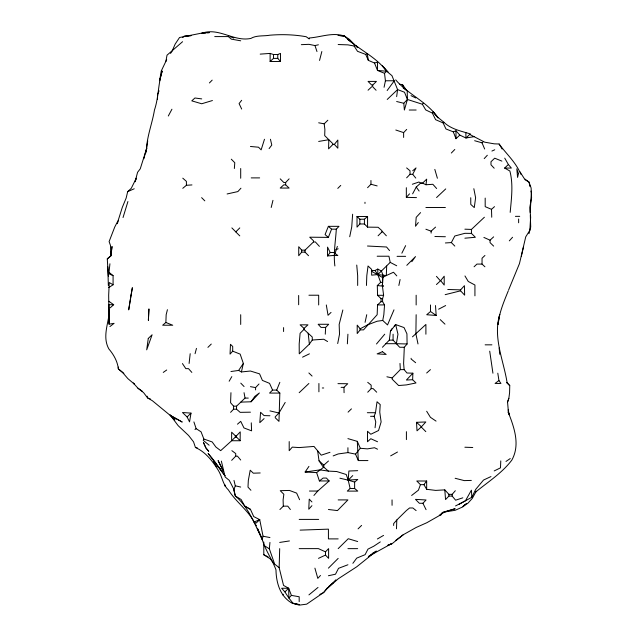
<?xml version="1.0" encoding="UTF-8"?>
<svg xmlns="http://www.w3.org/2000/svg" width="637" height="637" viewBox="0 0 637 637"><rect width="100%" height="100%" fill="white"/><g stroke="black" fill="none" stroke-linecap="round" stroke-linejoin="round"><path stroke-width="0.96" d="M394.271 325.985L395.641 324.575L404.033 327.561L406.932 333.836L407.091 343.98L404.304 347.253L399.646 347.253L393.085 340.126L393.093 334.202M435.485 305.553L436.178 315.45L426.718 314.742L430.516 311.509L430.516 304.964M108.338 285.464L107.828 266.839M334.879 265.971C333.247 253.614 335.595 241.431 336.312 229.153L339.003 226.334L328.366 226.334L325.077 234.583L328.366 237.394L331.574 229.153L336.312 229.153M108.744 287.582L113.083 284.787L109.261 282.533L108.672 295.218L109.062 324.161L114.087 323.333L109.922 326.574M240.133 440.74L240.237 431.862L236.502 435.796L236.502 437.038L240.133 440.74L231.637 440.74L220.689 450.646L215.903 447.047L212.177 441.943L203.872 439.036L201.061 431.822L196.14 428.669L193.903 421.925M279.842 393.077L269.57 393.077L272.572 390.091L276.697 390.091L279.842 393.077L278.974 421.376L275.248 417.761L275.248 416.797L278.974 412.999L285.201 402.433M508.27 290.87C503.875 301.723 499.193 312.679 498.038 324.456L499.727 314.415C492.823 337.753 503.485 359.961 507.1 382.598L509.759 385.616L509.584 392.687L508.852 398.34L507.689 401.931M157.482 99.42L157.626 94.3L159.059 90.836M366.458 285.464L366.801 275.717L368.035 265.987L371.658 269.411L371.65 275.168L377.805 274.571L386.301 275.574L393.491 272.238L396.795 275.885M230.952 392.687L230.578 402.719L233.58 406.167L233.58 409.209L230.578 412.346M274.109 563.809L270.383 558.952L263.806 554.763L263.798 542.071M396.485 528.782L396.811 519.983L406.342 510.595L409.543 507.976L412.856 507.976L416.12 510.595M165.867 322.489L172.723 325.228L162.658 325.228L165.867 322.489L166.169 314.71L167.42 309.701M404.129 369.619L400.331 369.619L392.185 377.916L392.185 379.182L398.619 385.528L406.406 384.907L415.993 382.964L412.633 379.724L412.887 373.194L406.987 372.995L404.129 369.619L403.611 363.448L404.304 347.253M393.985 309.837L387.535 324.926L382.733 320.467L383.832 314.71L384.549 304.924L382.598 301.643L381.069 301.643L377.558 304.924L377.16 314.71L363.528 329.87L360.144 329.87L357.206 333.549L357.206 325.125L360.144 328.827L360.144 329.87M386.683 266.099L386.301 275.574L382.925 277.246M500.778 460.917L500.491 467.853L494.185 470.926M382.598 301.643L382.598 298.602L383.609 295.297L382.423 286.093L382.909 275.001L381.459 271.091L377.789 269.077L374.962 270.534L372.04 270.534M325.276 334.202L325.634 327.402L328.7 324.273L318.142 324.273L321.032 327.402L325.634 327.402M299.183 601.639L299.183 596.765L291.396 595.388L288.665 588.254L283.545 585.419L279.157 567.663L279.691 548.64M347.364 343.837L347.921 334.202M530.199 212.36L531.354 192.868L530.963 191.076M381.985 285.01L383.593 286.132L382.423 286.093L382.909 275.001M352.635 214.223L351.728 226.987L349.713 236.733M234.352 168.502L234.782 162.722L231.303 159.186M350.135 488.499L354.626 488.499L357.787 491.111L347.3 491.111L350.135 488.499L348.2 480.139L348.877 471.022L357.668 470.663M510.181 212.36C511.407 198.656 513.422 184.555 509.879 171.019L504.623 168.064L508.374 164.521L504.735 158.143M279.157 567.663L274.627 564.095L269.347 548.799L269.945 542.413M147.728 140.881L146.47 149.002C147.211 135.554 152.307 123.156 154.465 110.018C158.756 97.302 158.04 83.742 162.212 71.026L159.616 80.772L161.241 71.026L166.679 59.631M189.101 363.448L190.192 353.694M109.922 263.766L108.879 273.751L113.083 275.646L113.083 284.787M375.058 427.753L375.766 421.925L374.158 416.311L375.488 412.712L377.04 401.764L380.209 404.567L379.763 412.179L381.125 421.925L378.545 430.524L370.798 434.251L367.493 431.273L367.493 441.752L370.798 438.718L377.534 441.752M382.447 347.253L389.326 340.126L390.457 331.152L391.787 328.859M436.64 188.528L432.842 184.284L425.994 184.754L426.694 179.132L422.801 182.93L420.444 182.93L418.955 182.015L412.346 184.252M396.652 96.641L397.584 89.594L391.978 75.692L386.699 71.248L382.351 65.81L388.044 71.877M107.271 258.869L110.742 255.859L112.032 246.479L110.989 255.859L107.271 258.869L108.362 276.171M191.012 413.11L189.539 421.893L187.127 416.98L182.485 412.521L191.012 413.11L187.127 416.98M385.887 343.693L396.365 343.693L397.966 334.202L395.641 324.575L390.457 331.152M165.843 61.606L167.021 55.18L182.572 41.708M145.873 152.912L146.789 148.047L140.251 168.821L137.576 172.293L135.132 181.585M337.698 343.55L339.521 334.202L339.155 324.456L342.857 309.98M384.071 87.277L385.425 80.772L384.509 73.311L386.699 71.248C375.647 56.239 357.532 49.129 344.529 36.094C332.713 32.001 320.905 37.169 309.24 37.989L309.24 38.953L306.198 36.731C294.222 34.597 282.056 34.215 269.945 35.194C263.63 36.349 256.584 35.051 250.867 38.427C233.715 42.05 218.897 27.049 201.714 33.275L205.608 32.941M398.858 285.464L400.1 279.532M365.073 322.33L366.737 314.71M508.589 289.994L519.458 263.614L525.74 236.837L529.833 230.323L530.645 217.233L529.753 207.487L531.584 197.741L531.115 187.995L529.021 182.094L524.315 178.607L519.712 171.457M230.952 371.514L238.628 370.439L241.407 371.952L243.35 363.448L240.165 354.124L232.704 351.162L232.704 346.488L230.467 344.322L230.053 354.124L232.704 351.162M521.353 256.225L523.606 246.479M135.179 181.744L136.302 178.177L131.31 188.241L127.679 191.649L126.158 198.059L122.264 207.487L118.235 220.314L114.756 226.987L109.102 241.582L110.504 245.516L110.742 255.859M271.195 207.487L272.962 200.337M143.882 158.756L146.59 148.19M319.543 60.443L321.852 51.533M195.065 353.694L196.467 348.383M528.957 233.66L530.717 226.987L530.303 215.29M372.255 553.489L376.34 551.069L356.76 566.771L338.183 578.834L327.49 588.222L323.612 592.545L306.692 604.147L299.183 605.15L292.901 603.255L299.183 604.569L292.407 603.358C280.176 596.781 276.219 582.855 275.972 569.844C272.182 559.31 265.199 550.089 262.205 539.244L263.049 536.235L259.721 519.657L253.709 516.575L250.452 509.361L244.648 505.921L241.12 499.496L235.308 495.968L233.779 490.052M387.232 99.452L397.584 89.594L404.511 92.23L407.409 99.468L404.384 110.018L403.802 103.29L407.409 99.468L407.218 91.171M123.037 217.528L127.926 201.523M264.482 139.256L261.138 149.87L258.518 147.203L250.445 146.478M334.401 252.507L330.181 252.507L327.529 247.124L327.529 255.947L334.385 255.421L337.363 246.392M117.319 223.683L118.251 220.864M262.205 539.244L257.348 528.216L262.476 539.85C254.744 524.609 248.725 507.219 235.308 495.968L233.978 489.495L235.292 485.808L233.986 480.409M444.793 489.877L445.55 499.559L448.902 496.08L448.902 494.336L444.793 489.877L435.644 490.394L426.663 489.304L426.663 481.007L416.773 481.007L420.444 484.653L418.421 490.156L411.637 495.467M508.852 398.34L507.53 401.931L508.469 412.537M276.697 390.091L279.842 382.319M203.872 439.036L203.235 440.342L209.143 445.215M459.046 504.313L471.826 497.274L475.775 489.296L483.531 480.051L490.976 476.564M401.867 253.176L405.634 245.651M406.629 177.834L410.029 174.307L412.704 174.307L416.033 167.921L412.704 170.78M445.39 242.96L451.338 242.578L454.81 236.001L464.883 233.317L471.436 233.397L475.361 237.282L464.883 238.19M168.311 116.006L171.926 109.222M412.625 193.831L416.24 187.063L420.444 183.265L422.801 183.265L425.994 184.754M476.261 491.231L472.288 498.397L467.861 503.27L462.988 506.447L466.324 503.509M229.145 381.237L231.82 376.61M441.083 514.744L442.707 512.283L440.533 514.529L441.083 514.744L439.299 515.118M238.628 370.439L243.35 363.448M339.903 478.204L348.2 480.139L357.787 479.462L354.626 482.074L348.2 480.139L346.257 474.509L336.734 471.531L328.35 471.101L323.795 467.152L316.613 472.59L305.123 472.025L308.929 466.388M251.089 401.772L254.776 396.421L259.378 392.981L251.089 401.772L240.794 402.122M309.367 344.123L312.265 340.015L312.265 337.029L303.976 329.417L300.107 333.278L299.183 343.948L299.255 353.83L309.367 344.123L308.181 333.223M170.509 53.428L172.054 51.286L175.151 44.112L179.538 37.503L201.714 33.108L209.509 32.567M411.836 261.664L415.507 256.576L406.804 265.334M387.153 90.526L394.311 80.772L385.425 80.772M352.874 563.315L356.744 558.108L365.112 554.668L367.979 549.118L373.8 546.188L380.297 541.896M420.444 484.653L423.923 484.653L426.663 481.007M418.326 222.544L415.507 226.27L416.2 217.328L420.579 212.615M269.093 148.596L271.776 145.077L270.446 139.256M327.529 255.947L330.181 252.507M440.669 280.638L444.196 276.195L444.212 285.065L440.669 280.638L436.449 284.524M241.67 100.304L239.074 103.576L241.67 109.046M327.291 587.935L323.612 592.545L319.806 594.44M333.159 455.909L338.175 453.95L347.921 452.604L355.526 454.117L360.303 448.281L367.414 448.87L374.532 447.739L377.534 449.196M301.675 252.141L298.729 255.724L298.729 246.718L301.675 250.134L301.675 252.141L305.035 252.141L308.539 255.724M376.491 343.98L384.724 334.202M519.76 171.91C514.76 161.241 505.889 153.35 499.121 144.01L494.129 143.827L484.661 142.162L474.079 136.66L465.95 137.998L459.803 135.092L455.988 130.784L453.297 131.851L445.964 128.969L443.089 122.893L435.628 119.692L432.372 113.099L433.049 112.311M462.82 497.816L455.614 500.196L452.182 496.08L452.182 494.336L455.32 490.721M396.811 519.983L393.658 523.614L393.658 525.485M327.49 588.222L335.898 579.805M311.923 505.698L308.778 509.226L309.232 499.129L311.923 501.948M357.023 216.476L359.841 219.216L359.841 223.977L357.023 227.13L357.023 216.476L367.565 216.476L367.565 227.13L378.083 227.274L381.953 230.713L381.953 231.916L378.083 235.794M509.321 240.858L512.562 237.259M282.709 594.918L283.322 594.233M240.945 188.202L237.856 191.586L227.106 193.966M416.494 197.613L406.334 197.351L409.543 193.831M460.599 289.883L464.429 285.679L464.644 295.162L460.599 290.814L460.599 289.883L447.755 289.485M320.475 575.458L317.807 578.38L314.909 568.14M484.2 158.605L487.329 155.253M291.396 595.388L288.887 598.063L292.869 603.08L292.407 603.358M407.409 99.468L422.355 104.229L423.247 103.282M285.655 184.841L283.799 184.841L280.208 188.058L289.118 188.058L285.655 184.841L285.655 182.5L289.118 178.854M412.887 373.194L406.406 380.034L412.633 379.724M255.588 389.924L255.588 387.575L258.996 383.992M377.16 256.225L388.936 256.225L390.218 262.388L377.805 274.571L380.655 282.366L377.311 285.551L377.558 295.297L381.069 298.602L382.598 298.602M422.92 503.278L426.065 499.981L415.499 499.368L419.353 503.278L422.92 503.278L426.065 509.672M403.627 137.449L403.627 132.6L406.693 129.415M367.716 392.201L371.164 388.626L371.164 385.17L367.716 382.327M231.677 460.336L235.73 456.156L235.73 453.576L231.868 450.662M325.483 551.849L328.612 548.616L328.612 558.354L325.483 555.082L325.483 551.849L318.389 548.616L299.183 548.64M367.581 187.7L370.949 184.252L370.949 180.494M451.322 153.031L454.802 149.472M327.832 120.242L324.193 123.817L324.886 129.51L324.695 135.625L332.928 143.795L332.928 144.416L328.581 148.843L328.811 139.71L318.675 141.438M209.414 82.945L212.177 80.127M421.224 426.997L425.827 421.965L416.502 422.315L417.02 430.819L421.224 426.997L425.819 431.623M235.921 231.772L239.783 227.903M337.777 188.401L340.755 185.423M236.502 437.038L235.348 437.038L231.637 440.74L231.637 432.197L235.348 435.796L236.502 435.796M348.2 480.139L352.755 475.576M328.421 568.14L338.175 558.386M316.613 472.59L319.392 480.951L323.11 478.061L326.399 478.061L329.154 480.951L317.767 491.039L313.914 495.451M207.909 347.372L211.277 344.052M372.693 85.079L376.427 81.409L368.059 81.409L371.737 85.079L372.693 85.079L372.693 86.751L376.093 90.263M279.914 509.512L283.314 506.16L287.765 506.16L290.384 509.512M338.175 548.64L348.256 538.727L357.668 541.546M348.081 412.139L351.441 408.858M358.074 528.861L361.593 525.414M284.898 591.916L288.665 588.254L288.887 598.063L284.898 591.916L281.642 588.254L288.665 588.254M319.408 246.368L315.339 241.925L313.5 241.925L305.035 250.134L301.675 250.134M331.033 312.425L328.039 315.291L326.311 304.964M484.383 217.233L471.436 229.424L464.883 229.185M341.082 387.352L343.948 387.352L347.754 383.729L337.968 383.641M484.932 255.477L482.042 258.232L482.042 264.084L484.932 266.792M233.58 406.167L236.55 406.167L245.038 398.085L248.271 398.085M453.297 131.851L455.988 138.707L459.803 135.092M264.084 418.613L259.808 422.649L260.573 412.274L264.084 415.587L269.945 415.762M299.183 392.687L308.873 383.49M436.576 197.542L445.725 188.918M474.071 266.792L476.938 264.084L482.042 264.084M464.875 504.95L462.788 506.917L455.137 510.309L443.663 512.132M368.059 90.207L371.737 86.751M493.635 246.113L490.06 242.625L490.06 240.189L493.635 236.853M372.725 553.68L373.959 552.526M270.12 61.494L273.488 58.389L277.764 58.389L280.487 61.494L270.12 61.494L270.12 53.42L260.199 54.121M431.122 233.094L431.122 231.167L435.557 227.098M338.175 44.534L347.921 44.861L354.124 46.007L354.889 45.307M304.096 328.334L307.974 324.838L300.107 324.838L303.976 328.334L303.976 329.417M491.74 217.233L491.501 209.342L494.503 206.651M426.671 373.011L430.437 369.635M440.955 514.688L426.862 522.706L416.152 527.476L403.205 534.769L391.89 543.863L387.782 545.296L391.604 543.648L368.369 556.475M110.209 307.798L113.673 304.717L108.895 301.301M368.369 556.961L371.61 554.071M182.708 37.479L184.053 36.293L191.1 35.608M323.795 467.152L323.795 465.153L328.477 461.005M237.474 424.194L240.714 421.344L243.971 427.937L251.591 430.843L251.273 422.841M412.465 336.846L425.898 324.456L425.898 334.202M443.089 122.893L443.854 122.232C451.1 129.247 461.18 131.095 470.464 133.961M359.841 219.216L364.42 219.216L367.565 216.476M182.779 188.321L186.402 185.287L191.96 184.929M308.929 594.894L318.006 587.433M328.676 586.542L333.31 582.767M475.648 492.059C488.046 481.867 502.067 473.06 511.829 460.105C520.501 444.499 514.043 427.108 508.111 411.86L509.385 414.902M395.744 540.407L403.34 534.682M498.938 380.544L495.06 383.45L500.945 383.45L498.938 380.544L497.8 373.194M194.994 429.513L196.14 428.669M474.637 140.713L482.002 142.807L482.95 142.131M163.255 372.414L166.695 370.001M214.733 36.588L228.333 36.588L228.938 36.174M505.985 461.451L510.245 458.56M440.533 514.529L444.427 512.148L455.137 508.716L443.663 512.013M354.124 46.007L357.492 51.31L365.702 54.408L367.246 53.492L368.337 60.364L374.5 63.007L377.51 62.131L377.51 70.444L384.509 73.311M377.383 538.982L383.554 535.399M390.664 455.861L397.48 452.031M360.144 328.827L367.549 324.862L377.16 321.231L382.733 320.467M455.535 505.937L465.448 500.793L471.42 490.156L471.826 497.274M438.622 309.192L445.661 305.553M302.551 357.166L309.407 353.83M318.484 558.354L325.483 555.082M491.907 151.049L494.742 149.775M127.679 191.649L134.216 188.767M335.595 249.855L338.175 248.788M270.12 53.42L273.488 54.527L277.764 54.527L280.487 53.404L280.487 61.494M347.921 564.764L338.518 568.323L335.5 574.2L328.421 575.744M329.974 452.302L321.239 455.184L313.993 446.433L299.183 447.58L292.287 447.126L289.198 450.693L289.198 441.576M212.424 100.535L201.714 103.767L191.785 100.853L194.922 97.994L201.714 98.894M445.175 294.668L460.599 290.814M301.325 44.67L308.929 44.335L314.973 45.553L318.404 44.805M279.691 542.437L289.437 540.94M305.123 472.025L319.957 469.875L328.35 471.101M191.036 35.624L184.053 36.293M241.407 371.952L250.445 371.029L259.57 373.863L262.404 380.408L269.57 383.37L272.572 390.091M207.558 32.766L209.509 32.598M260.199 472.965L253.319 473.187L250.222 470.225L248.326 480.409L247.992 487.114L250.922 490.283M471.34 480.409L464.333 480.617L455.137 478.276M328.366 237.394L309.725 237.195L313.5 240.746L313.5 241.925M312.265 340.015L323.763 339.25L327.577 341.536M250.445 412.179L240.157 412.346L236.55 409.209L233.58 409.209M409.257 110.018L416.152 110.018M332.928 144.416L334.369 144.416L337.841 148.198L337.841 140.029L334.369 144.416M504.623 168.064L511.36 168.064L508.374 164.521M251.217 177.89L259.641 177.89M285.655 182.5L283.799 182.5L280.208 178.854M425.898 207.487L445.39 207.487M515.397 216.349L519.72 216.349M359.841 223.977L364.42 223.977L367.565 227.13M381.953 231.916L382.749 231.916L386.364 235.794M397.066 256.345L405.634 256.345M380.655 282.366L382.67 282.366M308.929 295.218L318.675 295.218L318.675 304.964M377.558 295.297L383.609 295.297M113.673 304.717L108.728 304.717L108.983 314.232L108.672 304.964M377.558 304.924L384.549 304.924M440.239 319.623L444.968 324.161M389.326 340.126L393.085 340.126M485.131 344.832L491.915 344.832M507.1 382.598L506.598 382.598L509.759 385.616M322.298 387.981L323.692 387.981M371.164 388.626L373.147 388.626L376.698 392.201M367.334 412.712L375.488 412.712M370.535 416.311L374.158 416.311M416.502 422.315L421.224 426.615M235.73 456.156L237.45 456.156L240.698 460.01M355.526 454.117L358.328 460.575L367.931 460.575M319.392 480.951L329.154 480.951M309.447 491.039L317.767 491.039M448.902 494.336L452.182 494.336M448.902 496.08L452.182 496.08M338.175 499.91L347.921 499.91L337.467 510.587L328.421 509.496M299.183 519.402L318.675 519.402M300.123 530.119L328.421 529.148L328.421 538.894L338.175 538.894M347.921 548.64L357.668 548.64M434.88 236.502L445.39 236.733M396.365 343.693L407.091 343.98M334.385 255.421L337.841 255.541L334.401 252.897M464.883 447.23L472.758 447.5M367.493 246.017L386.548 246.997L389.549 250.596M386.699 71.248L377.51 70.444L374.5 63.007M377.311 285.551L382.423 286.093M344.609 36.134L338.175 35.401L344.609 36.134L349.482 39.422L354.602 44.686L347.834 39.526M399.598 84.227L402.544 84.649L406.748 90.613L403.157 87.922M250.445 386.667L255.588 387.575M240.698 40.8L231.335 39.136L228.333 36.588M318.675 122.806L324.193 123.817M263.049 536.235L269.945 537.54M109.206 321.749L109.054 314.678C107.39 326.048 102.756 338.104 108.887 348.98C113.657 354.562 117.582 361.482 118.347 368.871L122.63 372.549L127.87 378.633L134.2 383.976L133.3 383.012L137.926 388.196L143.596 392.647L147.601 397.934L152.378 400.737L170.119 415.332L182.214 422.052L170.318 415.332L174.984 419.855L170.111 414.918L178.153 425.651L188.584 435.485L193.552 441.847L195.44 447.485L197.223 447.827M386.906 376.786L392.185 377.916M235.292 485.808L240.698 487.05M269.945 410.889L278.974 412.999M396.652 101.514L403.802 103.29M370.949 184.252L377.16 185.916M347.921 438.622L357.301 441.361L360.303 448.281M232.919 37.607L233.835 37.886L230.522 36.85M395.816 130.02L403.627 132.6M150.292 398.873L147.601 397.934L147.139 396.19M425.898 229.232L431.122 231.167M501.876 161.113L494.694 158.183L490.984 161.75L490.984 164.792L494.193 168.224M491.501 209.342L485.187 206.651L485.187 198.091M483.889 237.434L490.06 240.189M432.372 113.099L425.723 109.922L422.355 104.229M263.806 554.763L268.097 556.849M411.008 95.638L415.754 97.955M390.218 262.388L396.708 265.772M372.04 271.553L382.67 277.589M474.079 136.692L469.732 134.407L465.95 137.998L465.846 132.552M195.44 447.485C205.401 451.904 212.424 460.885 218.045 469.915C222.178 476.261 222.751 484.741 228.42 489.964C236.048 502.187 248.629 510.508 254.951 523.518M244.6 506.152L250.452 509.361M524.832 179.602L529.021 182.094L529.992 186.585M264.251 545.654L269.347 548.799M436.05 421.113L430.421 417.315L426.663 411.247M430.516 311.509L436.178 315.45M137.926 388.196L142.489 391.397M109.046 272.341L113.083 275.646M443.854 122.232L437.922 117.359L433.12 111.929L438.001 117.877C427.292 101.681 408.046 94.515 395.712 79.88M415.65 362.716L411.112 358.989L411.112 358.289M123.873 373.433L118.347 368.871L118.299 367.063M406.629 167.921L410.029 170.78L410.029 174.307M328.366 226.334L331.574 229.153M182.779 178.177L186.402 181.378L186.402 185.287M317.616 450.813L319.026 460.798L323.795 465.153M355.892 45.872L357.819 47.64M356.059 46.039L357.508 47.385M308.873 372.971L312.082 376.069M436.449 276.362L440.239 280.638M235.921 232.067L239.783 235.881M201.626 197.653L204.811 200.846M231.86 227.903L235.714 231.772M451.338 242.578L454.81 246.081M240.77 383.14L244.067 386.532M191.841 372.406L188.504 368.64L185.829 368.64L182.437 363.56M212.495 458.568L208.108 453.464L225.012 475.783L213.124 459.301M412.704 174.307L415.778 178.073M255.318 524.275L256.528 525.836M221.517 470.663L219.032 467.303L216.142 466.173L213.395 461.092M416.24 187.063L419.122 191.036M374.962 270.534L377.805 274.571L377.789 269.077M319.026 460.798L323.301 467.152M499.121 144.01L502.131 149.034M464.962 275.956L468.267 281.474L474.931 285.018L474.931 295.847M423.923 484.653L426.663 489.304M233.978 489.495L229.232 480.322L225.164 477.009L221.358 461.132M223.388 470.958L218.085 460.559L223.229 470.958M520.182 172.746L521.034 174.419M299.597 499.703L296.627 493.11L289.445 490.442L280.24 490.681L283.855 494.28L283.099 499.91L283.314 506.16M365.702 54.408L368.337 60.364M482.002 142.807L484.669 149.018M314.973 45.553L316.979 51.533M402.544 84.649L403.086 86.337M434.824 169.402L437.388 178.249M508.167 409.854L509.321 414.727M224.885 484.821L225.259 486.588M417.999 343.948L415.889 333.836L416.152 314.71M473.832 188.703L475.616 197.741L474.27 207.59L470.783 204.413L470.743 197.741M244.043 392.687L245.038 398.085M492.927 373.194L489.718 351.186M499.145 347.977L499.75 354.291M356.744 265.064L357.668 275.717L357.668 285.464M357.301 441.361L358.328 460.575M399.988 363.448L400.331 369.619M343.948 387.352L344.084 392.687M392.042 499.91L392.073 505.308M109.054 320.077L109.062 324.161M518.637 219.001L518.637 222.775M471.436 229.424L471.436 233.397M455.988 130.784L455.988 138.707M416.152 295.218L416.152 304.964M406.334 187.7L406.334 197.351M406.406 431.679L406.406 439.602M381.069 298.602L381.069 301.643M364.985 202.255L364.985 203.458M364.42 219.216L364.42 223.977M354.626 482.074L354.626 488.499M347.921 447.731L347.921 452.604M318.906 383.49L318.906 391.811M305.035 250.134L305.035 252.141M298.657 295.464L298.657 304.749M283.584 327.601L283.584 331.535M277.764 54.527L277.764 58.389M273.488 54.527L273.488 58.389M240.698 168.502L240.698 178.249M240.698 314.71L240.698 324.456M236.55 406.167L236.55 409.209M235.348 435.796L235.348 437.038M148.939 309.064L148.381 320.236L148.939 309.064M148.278 338.43L146.693 349.84L152.108 334.791L148.278 338.43M131.007 295.218L128.69 309.893L132.369 287.693L131.007 295.218M518.454 173.598L517.578 177.405L516.822 168.821L518.454 173.598M259.721 519.657L256.154 523.073L254.004 522.022L259.721 519.657M382.447 351.696L377.152 353.869L386.181 354.451L382.447 351.696M208.665 451.211L205.894 447.986L203.41 442.397L205.918 447.915L208.665 451.211"/></g></svg>
